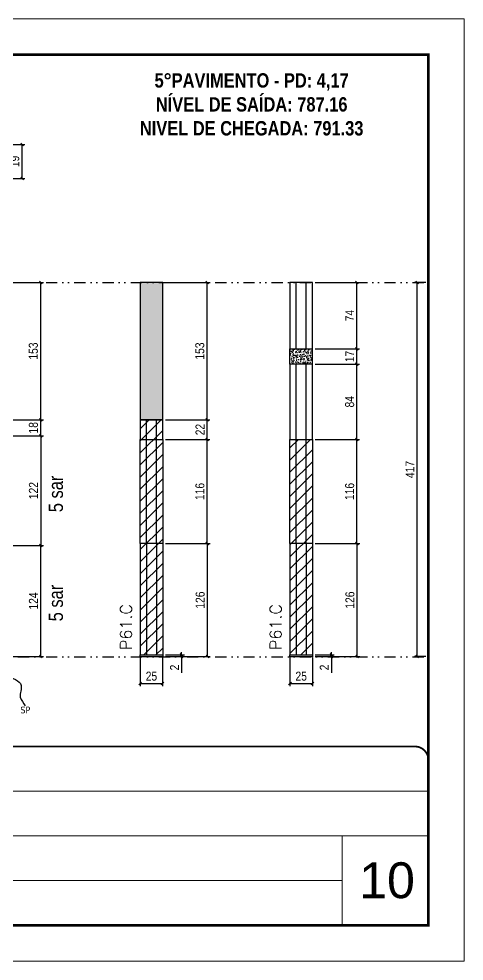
# Model space of a CAD drawing. Extents: x 14400 to 27878, y -21631 to 6985.
# Drawn here: x 17000 to 17497, y 3638 to 4688 of the extents above; entities that cross this region are included whole.
import ezdxf

# ---------------------------------------------------------------- set-up
doc = ezdxf.new("R2010")
doc.units = 0
for name, pattern in [('CONTINUO', [0]), ('DASHED', [0.75, 0.5, -0.25]), ('DIVIDE2', [0.625, 0.25, -0.125, 0, -0.125, 0, -0.125])]:
    doc.linetypes.add(name, pattern=pattern)
for name, color, linetype, lineweight in [('CARIMBO', 255, 'Continuous', 9), ('Folhas', 255, 'Continuous', 9), ('Hachura', 251, 'Continuous', 9), ('SARRAFO DE PRESSAO', 251, 'DASHED', 9), ('Texto Seção', 7, 'Continuous', 15)]:
    doc.layers.add(name, color=color, linetype=linetype, lineweight=lineweight)
for name, color, linetype in [('COTA', 241, 'Continuous'), ('NOMENCLATURA', 7, 'Continuous'), ('Nível', 160, 'Continuous'), ('Painéis', 200, 'Continuous'), ('SARR_2.2x7', 40, 'Continuous'), ('texto', 7, 'Continuous')]:
    doc.layers.add(name, color=color, linetype=linetype)
doc.styles.add('ARIAL', font='arial.ttf')
doc.styles.add('ARIAL_NARROW', font='ARIALN.TTF', dxfattribs={"height": 0.2})
doc.styles.add('COTA TECNICA', font='techl___.ttf', dxfattribs={"height": 10})
doc.styles.add('COTA TECNICA 2X', font='techl___.ttf', dxfattribs={"height": 10})
doc.styles.add('COTA TECNICA-50', font='techl___.ttf', dxfattribs={"height": 10})
doc.styles.add('REGUA-120', font='ROMANS.shx', dxfattribs={"height": 15})
doc.styles.add('ROMANC', font='techb___.ttf', dxfattribs={"height": 2.5})
doc.styles.get("Standard").update_dxf_attribs({"font": 'arial.ttf'})
doc.dimstyles.new('COTA PAINEL-50', dxfattribs={"dimtxt": 10, "dimasz": 3, "dimexe": 3, "dimexo": 3, "dimgap": 3, "dimtad": 1, "dimdec": 1, "dimzin": 12, "dimdsep": 46, "dimtxsty": 'COTA TECNICA-50', "dimblk1": 'OBLIQUE', "dimblk2": 'OBLIQUE', "dimsah": 1, "dimcen": 0.9, "dimclrd": 4, "dimclre": 4, "dimclrt": 240, "dimadec": 1, "dimazin": 3, "dimtfac": 1, "dimtdec": 1, "dimtmove": 0, "dimatfit": 3, "dimfxl": 1, "dimtolj": 1, "dimtzin": 12, "dimarcsym": 0})
doc.dimstyles.new('PAINEL', dxfattribs={"dimtxt": 10, "dimasz": 3, "dimexe": 3, "dimexo": 3, "dimgap": 3, "dimtad": 1, "dimdec": 1, "dimzin": 12, "dimdsep": 46, "dimtxsty": 'COTA TECNICA', "dimblk1": 'OBLIQUE', "dimblk2": 'OBLIQUE', "dimsah": 1, "dimcen": 0.9, "dimclrd": 4, "dimclre": 4, "dimclrt": 240, "dimadec": 1, "dimazin": 3, "dimtfac": 1, "dimtdec": 1, "dimtmove": 0, "dimatfit": 3, "dimfxl": 1, "dimtolj": 1, "dimtzin": 12, "dimarcsym": 0})
doc.dimstyles.new('SECAO PILAR', dxfattribs={"dimtxt": 10, "dimasz": 3, "dimexe": 3, "dimexo": 3, "dimgap": 3, "dimtad": 1, "dimdec": 1, "dimlfac": 0.5, "dimzin": 12, "dimdsep": 46, "dimtxsty": 'COTA TECNICA 2X', "dimblk1": 'OBLIQUE', "dimblk2": 'OBLIQUE', "dimsah": 1, "dimcen": 0.9, "dimclrd": 256, "dimclre": 256, "dimclrt": 256, "dimadec": 1, "dimazin": 3, "dimtfac": 1, "dimtdec": 1, "dimtmove": 0, "dimatfit": 3, "dimfxl": 1, "dimtolj": 1, "dimtzin": 12, "dimarcsym": 0})
doc.dimstyles.get("Standard").update_dxf_attribs({"dimtxt": 0.18, "dimasz": 0.18, "dimexe": 0.18, "dimexo": 0.0625, "dimgap": 0.09, "dimtad": 0, "dimtih": 1, "dimtoh": 1, "dimdec": 4, "dimzin": 0, "dimdsep": 46, "dimtxsty": 'Standard', "dimcen": 0.09, "dimadec": 0, "dimazin": 0, "dimtfac": 1, "dimtdec": 4, "dimtofl": 0, "dimtmove": 0, "dimatfit": 3, "dimfxl": 1, "dimtolj": 1, "dimtzin": 0, "dimarcsym": 0})

# ---------------------------------------------------------------- blocks, each defined once
blk = doc.blocks.new('9999999999')
at = {"color": 30, "linetype": 'CONTINUO'}
for p, q in [((98564.6, 34379.6), (99584, 34379.6)), ((98564.6, 34329.8), (99488, 34329.8)), ((99584, 34329.8), (99488, 34329.8)), ((99488, 34329.8), (99488, 34230.2)), ((98564.6, 34280), (99488, 34280))]:
    blk.add_line(p, q, dxfattribs=at)
at = {"color": 30, "linetype": 'CONTINUO', "const_width": 2}
blk.add_lwpolyline([(99584, 34230.2), (99584, 34414.4, 0.414214), (99569, 34429.4), (98229, 34429.4, 0.414214), (98214, 34414.4), (98214, 34245.2, 0.414214), (98229, 34230.2), (99584, 34230.2)], format="xyb", dxfattribs=at)
at = {"layer": 'Folhas'}
blk.add_lwpolyline([(98139, 34190.2), (99624, 34190.2), (99624, 35240.2), (98139, 35240.2)], close=True, dxfattribs=at)
at = {"layer": 'Folhas', "color": 30, "const_width": 3}
blk.add_lwpolyline([(98214, 34230.2), (99584, 34230.2), (99584, 35200.2), (98214, 35200.2)], close=True, dxfattribs=at)
blk = doc.blocks.new('_Oblique')
at = {"color": 0, "linetype": 'ByBlock', "lineweight": -2}
blk.add_line((-0.5, -0.5), (0.5, 0.5), dxfattribs=at)
blk = doc.blocks.new('*D1961')
at = {"layer": 'COTA', "lineweight": -2, "transparency": 16777216}
for p, q in [((16965.3, 4547.7), (17006.6, 4547.7)), ((17003.6, 4509.7), (17003.6, 4547.7)), ((16965.3, 4509.7), (17006.6, 4509.7))]:
    blk.add_line(p, q, dxfattribs=at)
at = {"layer": 'Defpoints', "color": 0, "transparency": 16777216}
for p in [(16962.3, 4547.7), (17003.6, 4547.7), (16962.3, 4509.7)]:
    blk.add_point(p, dxfattribs=at)
at = {"layer": 'COTA', "lineweight": -2, "transparency": 16777216, "xscale": 3, "yscale": 3, "zscale": 3}
for p, rotation in [((17003.6, 4547.7), 90), ((17003.6, 4509.7), 270)]:
    blk.add_blockref('_Oblique', p, dxfattribs=dict(at, rotation=rotation))
at = {"layer": 'COTA', "transparency": 16777216, "insert": (16995.5, 4528.7), "char_height": 10, "attachment_point": 5, "rotation": 90, "style": 'COTA TECNICA 2X'}
blk.add_mtext('\\A1;19', dxfattribs=at)
blk = doc.blocks.new('*D1971')
at = {"layer": 'COTA', "color": 4, "lineweight": -2, "transparency": 16777216}
for p, q in [((17135.5, 3975.9), (17135.5, 3944)), ((17160.5, 3975.9), (17160.5, 3944)), ((17135.5, 3947), (17160.5, 3947))]:
    blk.add_line(p, q, dxfattribs=at)
at = {"layer": 'Defpoints', "color": 0, "transparency": 16777216}
for p in [(17135.5, 3978.9), (17160.5, 3978.9), (17160.5, 3947)]:
    blk.add_point(p, dxfattribs=at)
at = {"layer": 'COTA', "color": 4, "lineweight": -2, "transparency": 16777216, "xscale": 3, "yscale": 3, "zscale": 3, "rotation": 180}
blk.add_blockref('_Oblique', (17135.5, 3947), dxfattribs=at)
at = {"layer": 'COTA', "color": 4, "lineweight": -2, "transparency": 16777216, "xscale": 3, "yscale": 3, "zscale": 3}
blk.add_blockref('_Oblique', (17160.5, 3947), dxfattribs=at)
at = {"layer": 'COTA', "color": 240, "transparency": 16777216, "insert": (17148, 3955.1), "char_height": 10, "attachment_point": 5, "style": 'COTA TECNICA'}
blk.add_mtext('\\A1;25', dxfattribs=at)
blk = doc.blocks.new('*D1972')
at = {"layer": 'COTA', "color": 4, "lineweight": -2, "transparency": 16777216}
for p, q in [((17181.7, 3978.9), (17181.7, 3981.9)), ((17163.5, 3978.9), (17184.7, 3978.9)), ((17163.5, 3976.9), (17184.7, 3976.9)), ((17181.7, 3978.9), (17181.7, 3976.9)), ((17181.7, 3976.9), (17181.7, 3958.7))]:
    blk.add_line(p, q, dxfattribs=at)
at = {"layer": 'Defpoints', "color": 0, "transparency": 16777216}
for p in [(17160.5, 3978.9), (17160.5, 3976.9), (17181.7, 3978.9)]:
    blk.add_point(p, dxfattribs=at)
at = {"layer": 'COTA', "color": 4, "lineweight": -2, "transparency": 16777216, "xscale": 3, "yscale": 3, "zscale": 3}
for p, rotation in [((17181.7, 3978.9), 270), ((17181.7, 3976.9), 90)]:
    blk.add_blockref('_Oblique', p, dxfattribs=dict(at, rotation=rotation))
at = {"layer": 'COTA', "color": 240, "transparency": 16777216, "insert": (17173.7, 3964.8), "char_height": 10, "attachment_point": 5, "rotation": 90, "style": 'COTA TECNICA-50'}
blk.add_mtext('\\A1;2', dxfattribs=at)
blk = doc.blocks.new('*D1973')
at = {"layer": 'COTA', "color": 4, "lineweight": -2, "transparency": 16777216}
for p, q in [((17163.5, 4102.9), (17213.5, 4102.9)), ((17210.5, 3976.9), (17210.5, 4102.9)), ((17163.5, 3976.9), (17213.5, 3976.9))]:
    blk.add_line(p, q, dxfattribs=at)
at = {"layer": 'Defpoints', "color": 0, "transparency": 16777216}
for p in [(17160.5, 4102.9), (17210.5, 4102.9), (17160.5, 3976.9)]:
    blk.add_point(p, dxfattribs=at)
at = {"layer": 'COTA', "color": 4, "lineweight": -2, "transparency": 16777216, "xscale": 3, "yscale": 3, "zscale": 3}
for p, rotation in [((17210.5, 4102.9), 90), ((17210.5, 3976.9), 270)]:
    blk.add_blockref('_Oblique', p, dxfattribs=dict(at, rotation=rotation))
at = {"layer": 'COTA', "color": 240, "transparency": 16777216, "insert": (17202.4, 4039.9), "char_height": 10, "attachment_point": 5, "rotation": 90, "style": 'COTA TECNICA-50'}
blk.add_mtext('\\A1;126', dxfattribs=at)
blk = doc.blocks.new('*D1974')
at = {"layer": 'COTA', "color": 4, "lineweight": -2, "transparency": 16777216}
for p, q in [((17163.5, 4393.9), (17213.2, 4393.9)), ((17210.2, 4240.9), (17210.2, 4393.9)), ((17163.5, 4240.9), (17213.2, 4240.9))]:
    blk.add_line(p, q, dxfattribs=at)
at = {"layer": 'Defpoints', "color": 0, "transparency": 16777216}
for p in [(17160.5, 4393.9), (17210.2, 4393.9), (17160.5, 4240.9)]:
    blk.add_point(p, dxfattribs=at)
at = {"layer": 'COTA', "color": 4, "lineweight": -2, "transparency": 16777216, "xscale": 3, "yscale": 3, "zscale": 3}
for p, rotation in [((17210.2, 4393.9), 90), ((17210.2, 4240.9), 270)]:
    blk.add_blockref('_Oblique', p, dxfattribs=dict(at, rotation=rotation))
at = {"layer": 'COTA', "color": 240, "transparency": 16777216, "insert": (17202, 4317.4), "char_height": 10, "attachment_point": 5, "rotation": 90, "style": 'COTA TECNICA'}
blk.add_mtext('\\A1;153', dxfattribs=at)
blk = doc.blocks.new('*D1975')
at = {"layer": 'COTA', "color": 4, "lineweight": -2, "transparency": 16777216}
for p, q in [((17454, 4393.9), (17441.6, 4393.9)), ((17444.6, 3976.9), (17444.6, 4393.9)), ((17454, 3976.9), (17441.6, 3976.9))]:
    blk.add_line(p, q, dxfattribs=at)
at = {"layer": 'Defpoints', "color": 0, "transparency": 16777216}
for p in [(17444.6, 4393.9), (17457, 4393.9), (17457, 3976.9)]:
    blk.add_point(p, dxfattribs=at)
at = {"layer": 'COTA', "color": 4, "lineweight": -2, "transparency": 16777216, "xscale": 3, "yscale": 3, "zscale": 3}
for p, rotation in [((17444.6, 4393.9), 90), ((17444.6, 3976.9), 270)]:
    blk.add_blockref('_Oblique', p, dxfattribs=dict(at, rotation=rotation))
at = {"layer": 'COTA', "color": 240, "transparency": 16777216, "insert": (17436.5, 4185.4), "char_height": 10, "attachment_point": 5, "rotation": 90, "style": 'COTA TECNICA'}
blk.add_mtext('\\A1;417', dxfattribs=at)
blk = doc.blocks.new('*D1976')
at = {"layer": 'COTA', "color": 4, "lineweight": -2, "transparency": 16777216}
for p, q in [((17163.5, 4218.8), (17213.2, 4218.8)), ((17210.2, 4102.9), (17210.2, 4218.8)), ((17163.5, 4102.9), (17213.2, 4102.9))]:
    blk.add_line(p, q, dxfattribs=at)
at = {"layer": 'Defpoints', "color": 0, "transparency": 16777216}
for p in [(17160.5, 4218.8), (17210.2, 4218.8), (17160.5, 4102.9)]:
    blk.add_point(p, dxfattribs=at)
at = {"layer": 'COTA', "color": 4, "lineweight": -2, "transparency": 16777216, "xscale": 3, "yscale": 3, "zscale": 3}
for p, rotation in [((17210.2, 4218.8), 90), ((17210.2, 4102.9), 270)]:
    blk.add_blockref('_Oblique', p, dxfattribs=dict(at, rotation=rotation))
at = {"layer": 'COTA', "color": 240, "transparency": 16777216, "insert": (17202.1, 4160.9), "char_height": 10, "attachment_point": 5, "rotation": 90, "style": 'COTA TECNICA'}
blk.add_mtext('\\A1;116', dxfattribs=at)
blk = doc.blocks.new('*D3851')
at = {"layer": 'COTA', "color": 4, "linetype": 'ByBlock', "lineweight": -2, "transparency": 16777216}
for p, q in [((16978, 4100.9), (17027.4, 4100.9)), ((17024.4, 3976.9), (17024.4, 4100.9)), ((16978, 3976.9), (17027.4, 3976.9))]:
    blk.add_line(p, q, dxfattribs=at)
at = {"layer": 'Defpoints', "color": 0, "linetype": 'ByBlock', "transparency": 16777216}
for p in [(16975, 4100.9), (17024.4, 4100.9), (16975, 3976.9)]:
    blk.add_point(p, dxfattribs=at)
at = {"layer": 'COTA', "color": 4, "linetype": 'ByBlock', "lineweight": -2, "transparency": 16777216, "xscale": 3, "yscale": 3, "zscale": 3}
for p, rotation in [((17024.4, 4100.9), 90), ((17024.4, 3976.9), 270)]:
    blk.add_blockref('_Oblique', p, dxfattribs=dict(at, rotation=rotation))
at = {"layer": 'COTA', "color": 240, "linetype": 'ByBlock', "transparency": 16777216, "insert": (17016.3, 4038.9), "char_height": 10, "attachment_point": 5, "rotation": 90, "style": 'COTA TECNICA'}
blk.add_mtext('\\A1;124', dxfattribs=at)
blk = doc.blocks.new('*D3852')
at = {"layer": 'COTA', "color": 4, "lineweight": -2, "transparency": 16777216}
for p, q in [((16978, 4222.9), (17027.4, 4222.9)), ((17024.4, 4222.9), (17024.4, 4100.9)), ((16978, 4100.9), (17027.4, 4100.9))]:
    blk.add_line(p, q, dxfattribs=at)
at = {"layer": 'Defpoints', "color": 0, "transparency": 16777216}
for p in [(16975, 4222.9), (16975, 4100.9), (17024.4, 4100.9)]:
    blk.add_point(p, dxfattribs=at)
at = {"layer": 'COTA', "color": 4, "lineweight": -2, "transparency": 16777216, "xscale": 3, "yscale": 3, "zscale": 3}
for p, rotation in [((17024.4, 4222.9), 90), ((17024.4, 4100.9), 270)]:
    blk.add_blockref('_Oblique', p, dxfattribs=dict(at, rotation=rotation))
at = {"layer": 'COTA', "color": 240, "transparency": 16777216, "insert": (17016.3, 4161.9), "char_height": 10, "attachment_point": 5, "rotation": 90, "style": 'COTA TECNICA'}
blk.add_mtext('\\A1;122', dxfattribs=at)
blk = doc.blocks.new('*D3855')
at = {"layer": 'COTA', "color": 4, "lineweight": -2, "transparency": 16777216}
for p, q in [((16978, 4240.9), (17027.4, 4240.9)), ((17024.4, 4222.9), (17024.4, 4240.9)), ((16978, 4222.9), (17027.4, 4222.9))]:
    blk.add_line(p, q, dxfattribs=at)
at = {"layer": 'Defpoints', "color": 0, "transparency": 16777216}
for p in [(16975, 4240.9), (17024.4, 4240.9), (16975, 4222.9)]:
    blk.add_point(p, dxfattribs=at)
at = {"layer": 'COTA', "color": 4, "lineweight": -2, "transparency": 16777216, "xscale": 3, "yscale": 3, "zscale": 3}
for p, rotation in [((17024.4, 4240.9), 90), ((17024.4, 4222.9), 270)]:
    blk.add_blockref('_Oblique', p, dxfattribs=dict(at, rotation=rotation))
at = {"layer": 'COTA', "color": 240, "transparency": 16777216, "insert": (17016.3, 4231.9), "char_height": 10, "attachment_point": 5, "rotation": 90, "style": 'COTA TECNICA'}
blk.add_mtext('\\A1;18', dxfattribs=at)
blk = doc.blocks.new('*D3856')
at = {"layer": 'COTA', "color": 4, "lineweight": -2, "transparency": 16777216}
for p, q in [((16978, 4393.9), (17027.4, 4393.9)), ((17024.4, 4240.9), (17024.4, 4393.9)), ((16978, 4240.9), (17027.4, 4240.9))]:
    blk.add_line(p, q, dxfattribs=at)
at = {"layer": 'Defpoints', "color": 0, "transparency": 16777216}
for p in [(16975, 4393.9), (17024.4, 4393.9), (16975, 4240.9)]:
    blk.add_point(p, dxfattribs=at)
at = {"layer": 'COTA', "color": 4, "lineweight": -2, "transparency": 16777216, "xscale": 3, "yscale": 3, "zscale": 3}
for p, rotation in [((17024.4, 4393.9), 90), ((17024.4, 4240.9), 270)]:
    blk.add_blockref('_Oblique', p, dxfattribs=dict(at, rotation=rotation))
at = {"layer": 'COTA', "color": 240, "transparency": 16777216, "insert": (17016.2, 4317.4), "char_height": 10, "attachment_point": 5, "rotation": 90, "style": 'COTA TECNICA'}
blk.add_mtext('\\A1;153', dxfattribs=at)
blk = doc.blocks.new('*D3858')
at = {"layer": 'COTA', "color": 4, "lineweight": -2, "transparency": 16777216}
for p, q in [((17163.5, 4240.9), (17213.2, 4240.9)), ((17210.2, 4218.8), (17210.2, 4240.9)), ((17163.5, 4218.8), (17213.2, 4218.8))]:
    blk.add_line(p, q, dxfattribs=at)
at = {"layer": 'Defpoints', "color": 0, "transparency": 16777216}
for p in [(17160.5, 4240.9), (17210.2, 4240.9), (17160.5, 4218.8)]:
    blk.add_point(p, dxfattribs=at)
at = {"layer": 'COTA', "color": 4, "lineweight": -2, "transparency": 16777216, "xscale": 3, "yscale": 3, "zscale": 3}
for p, rotation in [((17210.2, 4240.9), 90), ((17210.2, 4218.8), 270)]:
    blk.add_blockref('_Oblique', p, dxfattribs=dict(at, rotation=rotation))
at = {"layer": 'COTA', "color": 240, "transparency": 16777216, "insert": (17202.2, 4229.9), "char_height": 10, "attachment_point": 5, "rotation": 90, "style": 'COTA TECNICA'}
blk.add_mtext('\\A1;22', dxfattribs=at)
blk = doc.blocks.new('*D3859')
at = {"layer": 'COTA', "color": 4, "lineweight": -2, "transparency": 16777216}
for p, q in [((17302.6, 3975.9), (17302.6, 3944)), ((17327.6, 3975.9), (17327.6, 3944)), ((17302.6, 3947), (17327.6, 3947))]:
    blk.add_line(p, q, dxfattribs=at)
at = {"layer": 'Defpoints', "color": 0, "transparency": 16777216}
for p in [(17302.6, 3978.9), (17327.6, 3978.9), (17327.6, 3947)]:
    blk.add_point(p, dxfattribs=at)
at = {"layer": 'COTA', "color": 4, "lineweight": -2, "transparency": 16777216, "xscale": 3, "yscale": 3, "zscale": 3, "rotation": 180}
blk.add_blockref('_Oblique', (17302.6, 3947), dxfattribs=at)
at = {"layer": 'COTA', "color": 4, "lineweight": -2, "transparency": 16777216, "xscale": 3, "yscale": 3, "zscale": 3}
blk.add_blockref('_Oblique', (17327.6, 3947), dxfattribs=at)
at = {"layer": 'COTA', "color": 240, "transparency": 16777216, "insert": (17315.1, 3955.1), "char_height": 10, "attachment_point": 5, "style": 'COTA TECNICA'}
blk.add_mtext('\\A1;25', dxfattribs=at)
blk = doc.blocks.new('*D3860')
at = {"layer": 'COTA', "color": 4, "lineweight": -2, "transparency": 16777216}
for p, q in [((17348.8, 3978.9), (17348.8, 3981.9)), ((17330.6, 3978.9), (17351.8, 3978.9)), ((17330.6, 3976.9), (17351.8, 3976.9)), ((17348.8, 3978.9), (17348.8, 3976.9)), ((17348.8, 3976.9), (17348.8, 3958.7))]:
    blk.add_line(p, q, dxfattribs=at)
at = {"layer": 'Defpoints', "color": 0, "transparency": 16777216}
for p in [(17327.6, 3978.9), (17327.6, 3976.9), (17348.8, 3978.9)]:
    blk.add_point(p, dxfattribs=at)
at = {"layer": 'COTA', "color": 4, "lineweight": -2, "transparency": 16777216, "xscale": 3, "yscale": 3, "zscale": 3}
for p, rotation in [((17348.8, 3978.9), 270), ((17348.8, 3976.9), 90)]:
    blk.add_blockref('_Oblique', p, dxfattribs=dict(at, rotation=rotation))
at = {"layer": 'COTA', "color": 240, "transparency": 16777216, "insert": (17340.8, 3964.8), "char_height": 10, "attachment_point": 5, "rotation": 90, "style": 'COTA TECNICA-50'}
blk.add_mtext('\\A1;2', dxfattribs=at)
blk = doc.blocks.new('*D3861')
at = {"layer": 'COTA', "color": 4, "lineweight": -2, "transparency": 16777216}
for p, q in [((17330.6, 4102.9), (17380.6, 4102.9)), ((17377.6, 3976.9), (17377.6, 4102.9)), ((17330.6, 3976.9), (17380.6, 3976.9))]:
    blk.add_line(p, q, dxfattribs=at)
at = {"layer": 'Defpoints', "color": 0, "transparency": 16777216}
for p in [(17327.6, 4102.9), (17377.6, 4102.9), (17327.6, 3976.9)]:
    blk.add_point(p, dxfattribs=at)
at = {"layer": 'COTA', "color": 4, "lineweight": -2, "transparency": 16777216, "xscale": 3, "yscale": 3, "zscale": 3}
for p, rotation in [((17377.6, 4102.9), 90), ((17377.6, 3976.9), 270)]:
    blk.add_blockref('_Oblique', p, dxfattribs=dict(at, rotation=rotation))
at = {"layer": 'COTA', "color": 240, "transparency": 16777216, "insert": (17369.5, 4039.9), "char_height": 10, "attachment_point": 5, "rotation": 90, "style": 'COTA TECNICA-50'}
blk.add_mtext('\\A1;126', dxfattribs=at)
blk = doc.blocks.new('*D3862')
at = {"layer": 'COTA', "color": 4, "lineweight": -2, "transparency": 16777216}
for p, q in [((17330.6, 4218.8), (17380.3, 4218.8)), ((17377.3, 4102.9), (17377.3, 4218.8)), ((17330.6, 4102.9), (17380.3, 4102.9))]:
    blk.add_line(p, q, dxfattribs=at)
at = {"layer": 'Defpoints', "color": 0, "transparency": 16777216}
for p in [(17327.6, 4218.8), (17377.3, 4218.8), (17327.6, 4102.9)]:
    blk.add_point(p, dxfattribs=at)
at = {"layer": 'COTA', "color": 4, "lineweight": -2, "transparency": 16777216, "xscale": 3, "yscale": 3, "zscale": 3}
for p, rotation in [((17377.3, 4218.8), 90), ((17377.3, 4102.9), 270)]:
    blk.add_blockref('_Oblique', p, dxfattribs=dict(at, rotation=rotation))
at = {"layer": 'COTA', "color": 240, "transparency": 16777216, "insert": (17369.2, 4160.9), "char_height": 10, "attachment_point": 5, "rotation": 90, "style": 'COTA TECNICA'}
blk.add_mtext('\\A1;116', dxfattribs=at)
blk = doc.blocks.new('*D3863')
at = {"layer": 'COTA', "color": 4, "lineweight": -2, "transparency": 16777216}
for p, q in [((17330.6, 4302.9), (17380.3, 4302.9)), ((17377.3, 4218.8), (17377.3, 4302.9)), ((17330.6, 4218.8), (17380.3, 4218.8))]:
    blk.add_line(p, q, dxfattribs=at)
at = {"layer": 'Defpoints', "color": 0, "transparency": 16777216}
for p in [(17327.6, 4302.9), (17377.3, 4302.9), (17327.6, 4218.8)]:
    blk.add_point(p, dxfattribs=at)
at = {"layer": 'COTA', "color": 4, "lineweight": -2, "transparency": 16777216, "xscale": 3, "yscale": 3, "zscale": 3}
for p, rotation in [((17377.3, 4302.9), 90), ((17377.3, 4218.8), 270)]:
    blk.add_blockref('_Oblique', p, dxfattribs=dict(at, rotation=rotation))
at = {"layer": 'COTA', "color": 240, "transparency": 16777216, "insert": (17369.2, 4260.9), "char_height": 10, "attachment_point": 5, "rotation": 90, "style": 'COTA TECNICA'}
blk.add_mtext('\\A1;84', dxfattribs=at)
blk = doc.blocks.new('*D3864')
at = {"layer": 'COTA', "color": 4, "lineweight": -2, "transparency": 16777216}
for p, q in [((17330.6, 4319.9), (17380.3, 4319.9)), ((17377.3, 4302.9), (17377.3, 4319.9)), ((17330.6, 4302.9), (17380.3, 4302.9))]:
    blk.add_line(p, q, dxfattribs=at)
at = {"layer": 'Defpoints', "color": 0, "transparency": 16777216}
for p in [(17327.6, 4319.9), (17377.3, 4319.9), (17327.6, 4302.9)]:
    blk.add_point(p, dxfattribs=at)
at = {"layer": 'COTA', "color": 4, "lineweight": -2, "transparency": 16777216, "xscale": 3, "yscale": 3, "zscale": 3}
for p, rotation in [((17377.3, 4319.9), 90), ((17377.3, 4302.9), 270)]:
    blk.add_blockref('_Oblique', p, dxfattribs=dict(at, rotation=rotation))
at = {"layer": 'COTA', "color": 240, "transparency": 16777216, "insert": (17369.2, 4311.4), "char_height": 10, "attachment_point": 5, "rotation": 90, "style": 'COTA TECNICA'}
blk.add_mtext('\\A1;17', dxfattribs=at)
blk = doc.blocks.new('*D3865')
at = {"layer": 'COTA', "color": 4, "lineweight": -2, "transparency": 16777216}
for p, q in [((17330.6, 4393.9), (17380.3, 4393.9)), ((17377.3, 4319.9), (17377.3, 4393.9)), ((17330.6, 4319.9), (17380.3, 4319.9))]:
    blk.add_line(p, q, dxfattribs=at)
at = {"layer": 'Defpoints', "color": 0, "transparency": 16777216}
for p in [(17327.6, 4393.9), (17377.3, 4393.9), (17327.6, 4319.9)]:
    blk.add_point(p, dxfattribs=at)
at = {"layer": 'COTA', "color": 4, "lineweight": -2, "transparency": 16777216, "xscale": 3, "yscale": 3, "zscale": 3}
for p, rotation in [((17377.3, 4393.9), 90), ((17377.3, 4319.9), 270)]:
    blk.add_blockref('_Oblique', p, dxfattribs=dict(at, rotation=rotation))
at = {"layer": 'COTA', "color": 240, "transparency": 16777216, "insert": (17369.2, 4356.9), "char_height": 10, "attachment_point": 5, "rotation": 90, "style": 'COTA TECNICA'}
blk.add_mtext('\\A1;74', dxfattribs=at)

msp = doc.modelspace()

# ---------------------------------------------------------------- hatches: boundary and pattern name
at = {"layer": 'COTA'}
h = msp.add_hatch(dxfattribs=at)
h.set_pattern_fill('AR-CONC', color=256, scale=0.03)
h.set_pattern_definition([(50, (-1721.0014, -1091.575), (5.4655401, -0.4781726), [0.5715, -6.2865]), (355, (-1721.0014, -1091.575), (-1.0573026, 5.7317054), [0.4572, -5.0292175]), (100.451445, (-1720.546, -1091.615), (4.4082374, 5.2535326), [0.4857003, -5.3427073]), (46.1842, (-1721.0014, -1090.051), (8.1323712, -1.2612698), [0.85725, -9.42975]), (96.635558, (-1720.324, -1090.156), (7.122124, 7.4227837), [0.7285507, -8.0140682]), (351.18415, (-1721.001, -1090.051), (7.122124, 7.4227837), [0.685799, -7.543792]), (21, (-1720.2394, -1090.432), (4.5484317, -3.0679559), [0.5715, -6.2865]), (326, (-1720.2394, -1090.432), (1.8540609, 5.525639), [0.4572, -5.0292]), (71.451445, (-1719.8604, -1090.688), (6.4024926, 2.457683), [0.4857003, -5.3426981]), (37.5, (-1721.0014, -1091.5751), (0.0926581, 2.53665117), [0, -4.96824, 0, -5.1054, 0, -5.04825]), (7.5, (-1721.0014, -1091.575), (2.00458988, 3.00541724), [0, -2.91084, 0, -4.85394, 0, -1.92405]), (327.5, (-1722.7007, -1091.5751), (4.06771786, -0.17186232), [0, -1.905, 0, -5.9436, 0, -7.8867]), (317.5, (-1723.4627, -1091.575), (4.44387544, 0.7627947), [0, -2.4765, 0, -3.94716, 0, -5.6007])])
h.paths.add_polyline_path([(17160.52, 4393.86), (17135.52, 4393.86), (17135.52, 4240.86), (17160.52, 4240.86)])
h = msp.add_hatch(dxfattribs=at)
h.set_pattern_fill('AR-CONC', color=256, scale=0.03)
h.paths.add_polyline_path([(17327.6, 4319.86), (17302.6, 4319.86), (17302.6, 4302.86), (17327.6, 4302.86)])
at = {"layer": 'Hachura', "linetype": 'ByBlock'}
h = msp.add_hatch(dxfattribs=at)
h.set_pattern_fill('ANSI31', color=256, scale=3)
h.paths.add_polyline_path([(16459.25, 4222.86), (16215.25, 4222.86), (16215.25, 4100.86), (16459.25, 4100.86)])
h.paths.add_polyline_path([(16459.25, 4100.86), (16215.25, 4100.86), (16215.25, 3978.86), (16459.25, 3978.86)])
h.paths.add_polyline_path([(16496.25, 4100.86), (16459.25, 4100.86), (16459.25, 3978.86), (16496.25, 3978.86)])
h.paths.add_polyline_path([(16496.25, 4222.86), (16459.25, 4222.86), (16459.25, 4100.86), (16496.25, 4100.86)])
h.paths.add_polyline_path([(16938.01, 4222.86), (16694.01, 4222.86), (16694.01, 4100.86), (16938.01, 4100.86)])
h.paths.add_polyline_path([(16938.01, 4100.86), (16694.01, 4100.86), (16694.01, 3978.86), (16938.01, 3978.86)])
h.paths.add_polyline_path([(16975.01, 4100.86), (16938.01, 4100.86), (16938.01, 3978.86), (16975.01, 3978.86)])
h.paths.add_polyline_path([(16975.01, 4222.86), (16938.01, 4222.86), (16938.01, 4100.86), (16975.01, 4100.86)])
h.paths.add_polyline_path([(17160.52, 4218.84), (17135.52, 4218.84), (17135.52, 4102.86), (17160.52, 4102.86)])
h.paths.add_polyline_path([(17160.52, 4102.86), (17135.52, 4102.86), (17135.52, 3978.86), (17160.52, 3978.86)])
h.paths.add_polyline_path([(17160.52, 4240.86), (17135.52, 4240.86), (17135.52, 4218.84), (17160.52, 4218.84)])
h.paths.add_polyline_path([(17327.6, 4218.84), (17302.6, 4218.84), (17302.6, 4102.86), (17327.6, 4102.86)])
h.paths.add_polyline_path([(17327.6, 4102.86), (17302.6, 4102.86), (17302.6, 3978.86), (17327.6, 3978.86)])

# ---------------------------------------------------------------- linework, layer by layer
at = {"layer": 'COTA'}
for p, q in [((17302.6, 4302.86), (17302.6, 4319.86)), ((17327.6, 4302.86), (17327.6, 4319.86))]:
    msp.add_line(p, q, dxfattribs=at)
at = {"layer": 'COTA', "linetype": 'ByBlock'}
msp.add_lwpolyline([(17135.52, 4240.86), (17160.52, 4240.86), (17160.52, 4393.86), (17135.52, 4393.86)], close=True, dxfattribs=at)
at = {"layer": 'Nível', "color": 4, "linetype": 'DIVIDE2', "ltscale": 50}
for p, q in [((16086.97, 4393.86), (17456.97, 4393.86)), ((16086.97, 3976.86), (17456.97, 3976.86))]:
    msp.add_line(p, q, dxfattribs=at)
at = {"layer": 'Painéis'}
for p, q in [((17135.52, 4102.86), (17135.52, 3978.86)), ((17160.52, 4102.86), (17135.52, 4102.86)), ((17160.52, 4102.86), (17160.52, 3978.86)), ((17302.6, 4102.86), (17302.6, 3978.86)), ((17327.6, 4102.86), (17302.6, 4102.86)), ((17327.6, 4102.86), (17327.6, 3978.86)), ((17135.52, 3978.86), (17160.52, 3978.86)), ((17135.52, 3976.86), (17135.52, 3978.86)), ((17160.52, 3976.86), (17135.52, 3976.86)), ((17160.52, 3978.86), (17160.52, 3976.86)), ((17302.6, 3978.86), (17327.6, 3978.86)), ((17302.6, 3976.86), (17302.6, 3978.86)), ((17327.6, 3976.86), (17302.6, 3976.86)), ((17327.6, 3978.86), (17327.6, 3976.86))]:
    msp.add_line(p, q, dxfattribs=at)
for points in [[(17302.6, 4319.86), (17327.6, 4319.86), (17327.6, 4393.86), (17302.6, 4393.86)], [(17302.6, 4218.84), (17327.6, 4218.84), (17327.6, 4302.86), (17302.6, 4302.86)], [(17135.52, 4218.84), (17160.52, 4218.84), (17160.52, 4240.86), (17135.52, 4240.86)], [(17135.52, 4218.84), (17160.52, 4218.84), (17160.52, 4102.86), (17135.52, 4102.86)], [(17302.6, 4218.84), (17327.6, 4218.84), (17327.6, 4102.86), (17302.6, 4102.86)]]:
    msp.add_lwpolyline(points, close=True, dxfattribs=at)
at = {"layer": 'SARR_2.2x7'}
for p, q in [((17309.6, 4319.86), (17309.6, 4393.86)), ((17320.6, 4319.86), (17320.6, 4393.86)), ((17309.6, 4218.84), (17309.6, 4302.86)), ((17320.6, 4218.84), (17320.6, 4302.86)), ((17142.52, 4218.84), (17142.52, 4240.86)), ((17153.52, 4218.84), (17153.52, 4240.86)), ((17142.52, 4102.88), (17142.52, 4218.84)), ((17153.52, 4102.88), (17153.52, 4218.84)), ((17309.6, 4102.88), (17309.6, 4218.84)), ((17320.6, 4102.88), (17320.6, 4218.84)), ((17142.52, 4102.88), (17142.52, 3978.86)), ((17153.52, 4102.88), (17153.52, 3978.86)), ((17309.6, 4102.88), (17309.6, 3978.86)), ((17320.6, 4102.88), (17320.6, 3978.86))]:
    msp.add_line(p, q, dxfattribs=at)

# ---------------------------------------------------------------- block references
at = {"layer": 'SARRAFO DE PRESSAO', "color": 6, "linetype": 'ByBlock'}
msp.add_blockref('9999999999', (-82127.01, -30552.63), dxfattribs=at)

# ---------------------------------------------------------------- texts
at = {"layer": 'CARIMBO', "style": 'ARIAL'}
msp.add_text('10', height=40, dxfattribs=at).set_placement((17379.83, 3707.72))
at = {"layer": 'NOMENCLATURA', "style": 'ARIAL_NARROW'}
for p in [(17049.25, 4137.86), (17049.25, 4016.22)]:
    msp.add_text('5 sar', height=16, rotation=90, dxfattribs=at).set_placement(p)
at = {"layer": 'NOMENCLATURA', "color": 2, "insert": (17259.81, 4653.64), "char_height": 16, "attachment_point": 2, "style": 'ROMANC'}
msp.add_mtext_dynamic_manual_height_columns('\\P5°PAVIMENTO - PD: 4,17\\PNÍVEL DE SAÍDA: 787.16\\PNIVEL DE CHEGADA: 791.33', width=432.3511, gutter_width=1, heights=[0], dxfattribs=at)
at = {"layer": 'texto', "color": 0, "insert": (17007.25, 3917.37), "char_height": 7.5, "attachment_point": 5}
msp.add_mtext('{\\fTahoma|b0|i0|c0|p34;\\C4;SP}', dxfattribs=at)
at = {"layer": 'Texto Seção', "char_height": 13, "width": 370.6998, "attachment_point": 7, "rotation": 90, "style": 'REGUA-120'}
for insert in [(17126.07, 3984.27), (17293.15, 3984.27)]:
    msp.add_mtext('P61.C', dxfattribs=dict(at, insert=insert))

# ---------------------------------------------------------------- dimensions: what is measured, and where the dimension line sits
at = {"layer": 'COTA'}
for base, p1, p2, dimstyle, picture, middle in [((17003.62, 4547.71), (16962.32, 4509.71), (16962.32, 4547.71), 'SECAO PILAR', '*D1961', (16995.53, 4528.71)), ((17024.37, 4393.86), (16975.01, 4240.86), (16975.01, 4393.86), 'PAINEL', '*D3856', (17016.15, 4317.36)), ((17210.18, 4393.86), (17160.52, 4240.86), (17160.52, 4393.86), 'PAINEL', '*D1974', (17201.96, 4317.36)), ((17377.27, 4393.86), (17327.6, 4319.86), (17327.6, 4393.86), 'PAINEL', '*D3865', (17369.2, 4356.86)), ((17444.59, 4393.86), (17456.97, 3976.86), (17456.97, 4393.86), 'PAINEL', '*D1975', (17436.52, 4185.36)), ((17377.27, 4319.86), (17327.6, 4302.86), (17327.6, 4319.86), 'PAINEL', '*D3864', (17369.2, 4311.36)), ((17377.27, 4302.86), (17327.6, 4218.84), (17327.6, 4302.86), 'PAINEL', '*D3863', (17369.18, 4260.85)), ((17024.37, 4240.86), (16975.01, 4222.86), (16975.01, 4240.86), 'PAINEL', '*D3855', (17016.28, 4231.86)), ((17210.18, 4240.86), (17160.52, 4218.84), (17160.52, 4240.86), 'PAINEL', '*D3858', (17202.18, 4229.85)), ((17024.37, 4100.86), (16975.01, 4222.86), (16975.01, 4100.86), 'PAINEL', '*D3852', (17016.31, 4161.86)), ((17210.18, 4218.84), (17160.52, 4102.86), (17160.52, 4218.84), 'PAINEL', '*D1976', (17202.08, 4160.85)), ((17377.27, 4218.84), (17327.6, 4102.86), (17327.6, 4218.84), 'PAINEL', '*D3862', (17369.17, 4160.85)), ((17210.51, 4102.88), (17160.52, 3976.86), (17160.52, 4102.88), 'COTA PAINEL-50', '*D1973', (17202.4, 4039.87)), ((17377.59, 4102.88), (17327.6, 3976.86), (17327.6, 4102.88), 'COTA PAINEL-50', '*D3861', (17369.49, 4039.87))]:
    dim = msp.add_linear_dim(base=base, p1=p1, p2=p2, angle=90, dimstyle=dimstyle, dxfattribs=at)
    dim.commit()
    dim.dimension.update_dxf_attribs({"geometry": picture, "text_midpoint": middle})
at = {"layer": 'COTA', "linetype": 'ByBlock'}
dim = msp.add_aligned_dim(p1=(16975.01, 3976.86), p2=(16975.01, 4100.86), distance=-49.37, dimstyle='PAINEL', dxfattribs=at)
dim.commit()
dim.dimension.update_dxf_attribs({"geometry": '*D3851', "text_midpoint": (17016.3, 4038.86)})
at = {"layer": 'COTA'}
for base, p1, p2, picture, middle in [((17181.71, 3978.86), (17160.52, 3976.86), (17160.52, 3978.86), '*D1972', (17181.71, 3964.8)), ((17348.8, 3978.86), (17327.6, 3976.86), (17327.6, 3978.86), '*D3860', (17348.8, 3964.8))]:
    dim = msp.add_linear_dim(base=base, p1=p1, p2=p2, angle=90, dimstyle='COTA PAINEL-50', dxfattribs=at)
    dim.commit()
    dim.dimension.update_dxf_attribs({"geometry": picture, "text_midpoint": middle, "dimtype": 160})
for base, p1, p2, picture, middle in [((17160.52, 3946.97), (17135.52, 3978.86), (17160.52, 3978.86), '*D1971', (17148.02, 3955.08)), ((17327.6, 3946.97), (17302.6, 3978.86), (17327.6, 3978.86), '*D3859', (17315.1, 3955.08))]:
    dim = msp.add_linear_dim(base=base, p1=p1, p2=p2, dimstyle='PAINEL', override={"dimarcsym": 2}, dxfattribs=at)
    dim.commit()
    dim.dimension.update_dxf_attribs({"geometry": picture, "text_midpoint": middle})

# ---------------------------------------------------------------- leaders
at = {"layer": 'COTA', "path_type": 1}
msp.add_leader([(16986.83, 3956.68), (17002.62, 3944.84), (17001.69, 3931.84), (17007.25, 3922.06)], dimstyle='Standard', override={"dimasz": 8}, dxfattribs=at)

doc.saveas('drawing.dxf')
